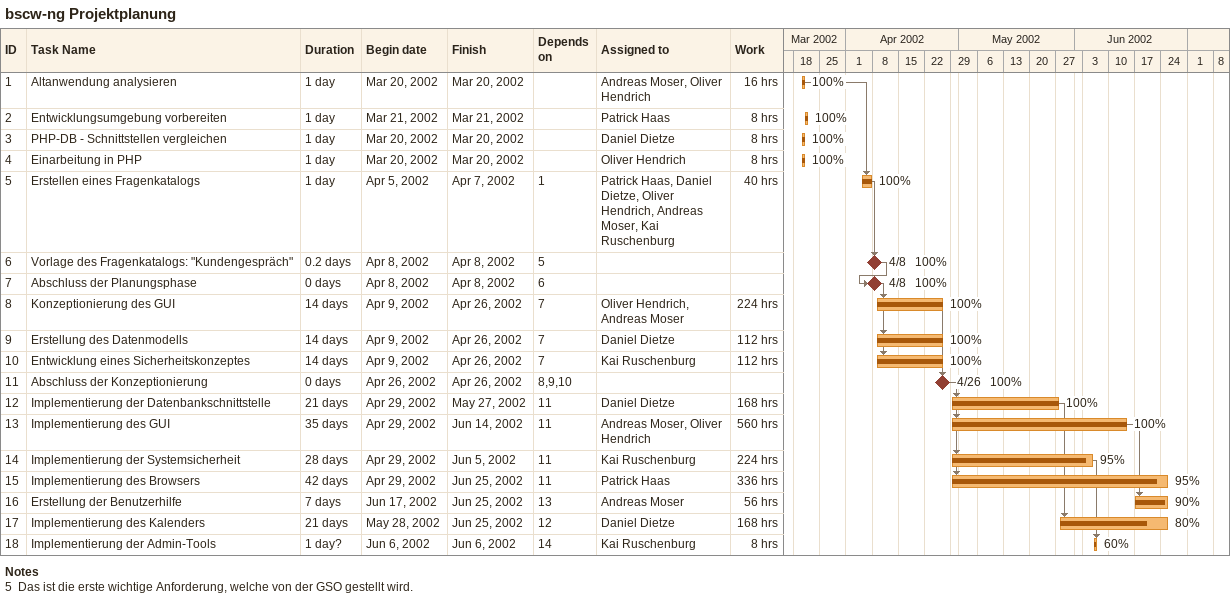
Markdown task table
bscw-ng Projektplanung

| ID | Task | Duration | Start | Finish | Predecessors | Resources | % complete | Work (h) |
|---|---|---|---|---|---|---|---|---|
| 1 | Altanwendung analysieren | 1d | 2002-03-20 | 2002-03-20 |  | Andreas Moser, Oliver Hendrich | 100 | 16 |
| 2 | Entwicklungsumgebung vorbereiten | 1d | 2002-03-21 | 2002-03-21 |  | Patrick Haas | 100 | 8 |
| 3 | PHP-DB - Schnittstellen vergleichen | 1d | 2002-03-20 | 2002-03-20 |  | Daniel Dietze | 100 | 8 |
| 4 | Einarbeitung in PHP | 1d | 2002-03-20 | 2002-03-20 |  | Oliver Hendrich | 100 | 8 |
| 5 | Erstellen eines Fragenkatalogs | 1d | 2002-04-05 | 2002-04-07 | 1 | Patrick Haas, Daniel Dietze, Oliver Hendrich, Andreas Moser, Kai Ruschenburg | 100 | 40 |
| 6 | Vorlage des Fragenkatalogs: "Kundengespräch" | 0.2d | 2002-04-08 | 2002-04-08 | 5 |  | 100 |  |
| 7 | Abschluss der Planungsphase | 0d | 2002-04-08 | 2002-04-08 | 6 |  | 100 |  |
| 8 | Konzeptionierung des GUI | 14d | 2002-04-09 | 2002-04-26 | 7 | Oliver Hendrich, Andreas Moser | 100 | 224 |
| 9 | Erstellung des Datenmodells | 14d | 2002-04-09 | 2002-04-26 | 7 | Daniel Dietze | 100 | 112 |
| 10 | Entwicklung eines Sicherheitskonzeptes | 14d | 2002-04-09 | 2002-04-26 | 7 | Kai Ruschenburg | 100 | 112 |
| 11 | Abschluss der Konzeptionierung | 0d | 2002-04-26 | 2002-04-26 | 8, 9, 10 |  | 100 |  |
| 12 | Implementierung der Datenbankschnittstelle | 21d | 2002-04-29 | 2002-05-27 | 11 | Daniel Dietze | 100 | 168 |
| 13 | Implementierung des GUI | 35d | 2002-04-29 | 2002-06-14 | 11 | Andreas Moser, Oliver Hendrich | 100 | 560 |
| 14 | Implementierung der Systemsicherheit | 28d | 2002-04-29 | 2002-06-05 | 11 | Kai Ruschenburg | 95 | 224 |
| 15 | Implementierung des Browsers | 42d | 2002-04-29 | 2002-06-25 | 11 | Patrick Haas | 95 | 336 |
| 16 | Erstellung der Benutzerhilfe | 7d | 2002-06-17 | 2002-06-25 | 13 | Andreas Moser | 90 | 56 |
| 17 | Implementierung des Kalenders | 21d | 2002-05-28 | 2002-06-25 | 12 | Daniel Dietze | 80 | 168 |
| 18 | Implementierung der Admin-Tools | 1d? | 2002-06-06 | 2002-06-06 | 14 | Kai Ruschenburg | 60 | 8 |

Notes
- 5: Das ist die erste wichtige Anforderung, welche von der GSO gestellt wird.
